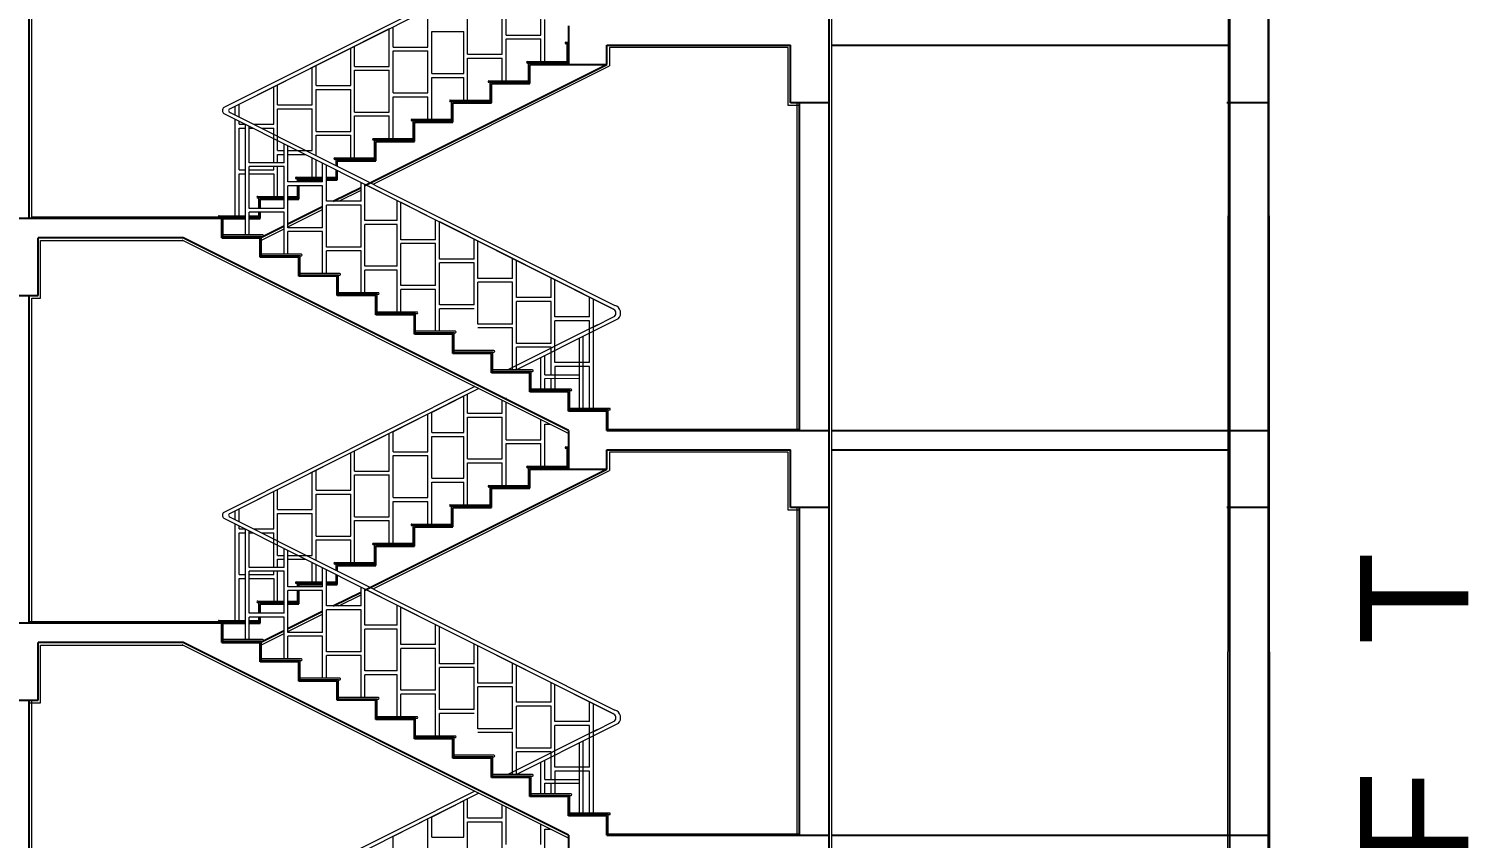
# Model space of a CAD drawing. Header units: millimetres. Extents: x -1932176 to 78768, y -1967 to 1266654.
# Drawn here: x -391582 to -380372, y 394833 to 401133 of the extents above; entities that cross this region are included whole.
import ezdxf

# ---------------------------------------------------------------- set-up
doc = ezdxf.new("R2010")
doc.units = ezdxf.units.MM
doc.layers.add('PLASTER', color=252, linetype='Continuous', lineweight=15)
doc.styles.get("Standard").update_dxf_attribs({"font": 'arial.ttf'})

msp = doc.modelspace()

# ---------------------------------------------------------------- linework, layer by layer
for p, q in [((-385349.40563, 385406.43746), (-385349.40563, 416189.11336)), ((-382231.48554, 411456.43746), (-382231.48554, 388556.43746)), ((-381931.48554, 411456.43746), (-381931.48554, 383606.43746)), ((-391579.40563, 399656.43746), (-391579.40563, 402206.43746)), ((-387379.40563, 401156.43746), (-387379.40563, 400856.43746)), ((-387379.40563, 400856.43746), (-387379.40563, 401006.43746)), ((-387379.40563, 400856.43746), (-387379.40563, 401006.43746)), ((-387379.40563, 400856.43746), (-387379.40563, 401006.43746)), ((-387079.40563, 401006.43746), (-385649.40563, 401006.43746)), ((-387079.40563, 400856.43746), (-387079.40563, 401006.43746)), ((-385649.40563, 400556.43746), (-385649.40563, 401006.43746)), ((-388964.40563, 399913.93746), (-387079.40563, 400856.43746)), ((-387679.40563, 400706.43746), (-387679.40563, 400856.43746)), ((-387679.40563, 400856.43746), (-387379.40563, 400856.43746)), ((-387379.40563, 400856.43746), (-387079.40563, 400856.43746)), ((-387979.40563, 400556.43746), (-387979.40563, 400706.43746)), ((-387979.40563, 400706.43746), (-387679.40563, 400706.43746)), ((-388279.40563, 400406.43746), (-388279.40563, 400556.43746)), ((-388279.40563, 400556.43746), (-387979.40563, 400556.43746)), ((-385349.40563, 400556.43746), (-385649.40563, 400556.43746)), ((-385579.40563, 398006.43746), (-385579.40563, 400556.43746)), ((-381931.48554, 400556.43746), (-382251.48554, 400556.43746)), ((-388579.40563, 400256.43746), (-388579.40563, 400406.43746)), ((-388579.40563, 400406.43746), (-388279.40563, 400406.43746)), ((-388879.40563, 400106.43746), (-388879.40563, 400256.43746)), ((-388879.40563, 400256.43746), (-388579.40563, 400256.43746)), ((-389179.40563, 400064.02924), (-389179.40563, 400106.43746)), ((-389179.40563, 400106.43746), (-388879.40563, 400106.43746)), ((-389479.40563, 399940.71772), (-389479.40563, 399956.43746)), ((-389479.40563, 399956.43746), (-389294.40563, 399956.43746)), ((-389264.40563, 399956.43746), (-389179.40563, 399956.43746)), ((-389179.40563, 399956.43746), (-389179.40563, 400030.80839)), ((-389479.40563, 399806.43746), (-389479.40563, 399910.71772)), ((-389210.84512, 399790.71772), (-388994.40563, 399898.93746)), ((-389779.40563, 399734.57759), (-389779.40563, 399806.43746)), ((-389779.40563, 399806.43746), (-389594.40563, 399806.43746)), ((-389564.40563, 399806.43746), (-389479.40563, 399806.43746)), ((-389564.40563, 399613.93746), (-389294.40563, 399748.93746)), ((-390079.40563, 399656.43746), (-391809.40563, 399656.43746)), ((-390079.40563, 399506.43746), (-390079.40563, 399666.43746)), ((-390079.40563, 399506.43746), (-390079.40563, 399656.43746)), ((-390079.40563, 399656.43746), (-389894.40563, 399656.43746)), ((-389864.40563, 399656.43746), (-389779.40563, 399656.43746)), ((-389779.40563, 399656.43746), (-389779.40563, 399704.57759)), ((-389769.40563, 399511.43746), (-389594.40563, 399598.93746)), ((-390379.40563, 399506.43746), (-391509.40563, 399506.43746)), ((-391509.40563, 399056.43746), (-391509.40563, 399506.43746)), ((-388053.64676, 398343.55803), (-390379.40563, 399506.43746)), ((-390079.40563, 399506.43746), (-389779.40563, 399506.43746)), ((-389779.40563, 399506.43746), (-390079.40563, 399506.43746)), ((-389779.40563, 399356.43746), (-389779.40563, 399506.43746)), ((-389479.40563, 399356.43746), (-389779.40563, 399356.43746)), ((-389479.40563, 399206.43746), (-389479.40563, 399356.43746)), ((-389179.40563, 399206.43746), (-389479.40563, 399206.43746)), ((-389179.40563, 399056.43746), (-389179.40563, 399206.43746)), ((-391809.40563, 399056.43746), (-391509.40563, 399056.43746)), ((-391579.40563, 396506.43746), (-391579.40563, 399056.43746)), ((-388879.40563, 399056.43746), (-389179.40563, 399056.43746)), ((-388879.40563, 398906.43746), (-388879.40563, 399056.43746)), ((-388579.40563, 398906.43746), (-388879.40563, 398906.43746)), ((-388579.40563, 398756.43746), (-388579.40563, 398906.43746)), ((-388279.40563, 398756.43746), (-388579.40563, 398756.43746)), ((-388279.40563, 398606.43746), (-388279.40563, 398756.43746)), ((-387979.40563, 398606.43746), (-388279.40563, 398606.43746)), ((-387979.40563, 398456.43746), (-387979.40563, 398606.43746)), ((-387679.40563, 398456.43746), (-387979.40563, 398456.43746)), ((-387679.40563, 398306.43746), (-387679.40563, 398456.43746)), ((-387379.40563, 398006.43746), (-388053.64676, 398343.55803)), ((-387379.40563, 398306.43746), (-387679.40563, 398306.43746)), ((-387379.40563, 398156.43746), (-387379.40563, 398306.43746)), ((-387079.40563, 398156.43746), (-387379.40563, 398156.43746)), ((-387079.40563, 398006.43746), (-387079.40563, 398156.43746)), ((-387379.40563, 398006.43746), (-387379.40563, 397706.43746)), ((-387079.40563, 398006.43746), (-385349.40563, 398006.43746)), ((-387379.40563, 397706.43746), (-387379.40563, 397856.43746)), ((-387379.40563, 397706.43746), (-387379.40563, 397856.43746)), ((-387379.40563, 397706.43746), (-387379.40563, 397856.43746)), ((-387079.40563, 397856.43746), (-385649.40563, 397856.43746)), ((-387079.40563, 397706.43746), (-387079.40563, 397856.43746)), ((-385649.40563, 397406.43746), (-385649.40563, 397856.43746)), ((-388964.40563, 396763.93746), (-387079.40563, 397706.43746)), ((-387679.40563, 397556.43746), (-387679.40563, 397706.43746)), ((-387679.40563, 397706.43746), (-387379.40563, 397706.43746)), ((-387379.40563, 397706.43746), (-387079.40563, 397706.43746)), ((-387979.40563, 397406.43746), (-387979.40563, 397556.43746)), ((-387979.40563, 397556.43746), (-387679.40563, 397556.43746)), ((-388279.40563, 397256.43746), (-388279.40563, 397406.43746)), ((-388279.40563, 397406.43746), (-387979.40563, 397406.43746)), ((-385349.40563, 397406.43746), (-385649.40563, 397406.43746)), ((-385579.40563, 394856.43746), (-385579.40563, 397406.43746)), ((-381931.48554, 397406.43746), (-382251.48554, 397406.43746)), ((-388579.40563, 397106.43746), (-388579.40563, 397256.43746)), ((-388579.40563, 397256.43746), (-388279.40563, 397256.43746)), ((-388879.40563, 396956.43746), (-388879.40563, 397106.43746)), ((-388879.40563, 397106.43746), (-388579.40563, 397106.43746)), ((-389179.40563, 396914.02924), (-389179.40563, 396956.43746)), ((-389179.40563, 396956.43746), (-388879.40563, 396956.43746)), ((-389179.40563, 396806.43746), (-389179.40563, 396880.80839)), ((-389479.40563, 396790.71772), (-389479.40563, 396806.43746)), ((-389479.40563, 396806.43746), (-389294.40563, 396806.43746)), ((-389479.40563, 396656.43746), (-389479.40563, 396760.71772)), ((-389264.40563, 396806.43746), (-389179.40563, 396806.43746)), ((-389210.84512, 396640.71772), (-388994.40563, 396748.93746)), ((-389779.40563, 396584.57759), (-389779.40563, 396656.43746)), ((-389779.40563, 396656.43746), (-389594.40563, 396656.43746)), ((-389564.40563, 396656.43746), (-389479.40563, 396656.43746)), ((-389564.40563, 396463.93746), (-389294.40563, 396598.93746)), ((-390079.40563, 396506.43746), (-391809.40563, 396506.43746)), ((-390079.40563, 396356.43746), (-390079.40563, 396516.43746)), ((-390079.40563, 396356.43746), (-390079.40563, 396506.43746)), ((-390079.40563, 396506.43746), (-389894.40563, 396506.43746)), ((-389864.40563, 396506.43746), (-389779.40563, 396506.43746)), ((-389779.40563, 396506.43746), (-389779.40563, 396554.57759)), ((-389769.40563, 396361.43746), (-389594.40563, 396448.93746)), ((-390379.40563, 396356.43746), (-391509.40563, 396356.43746)), ((-391509.40563, 395906.43746), (-391509.40563, 396356.43746)), ((-388053.64676, 395193.55803), (-390379.40563, 396356.43746)), ((-390079.40563, 396356.43746), (-389779.40563, 396356.43746)), ((-389779.40563, 396356.43746), (-390079.40563, 396356.43746)), ((-389779.40563, 396206.43746), (-389779.40563, 396356.43746)), ((-389479.40563, 396206.43746), (-389779.40563, 396206.43746)), ((-389479.40563, 396056.43746), (-389479.40563, 396206.43746)), ((-389179.40563, 396056.43746), (-389479.40563, 396056.43746)), ((-389179.40563, 395906.43746), (-389179.40563, 396056.43746)), ((-391809.40563, 395906.43746), (-391509.40563, 395906.43746)), ((-391579.40563, 393356.43746), (-391579.40563, 395906.43746)), ((-388879.40563, 395906.43746), (-389179.40563, 395906.43746)), ((-388879.40563, 395756.43746), (-388879.40563, 395906.43746)), ((-388579.40563, 395756.43746), (-388879.40563, 395756.43746)), ((-388579.40563, 395606.43746), (-388579.40563, 395756.43746)), ((-388279.40563, 395606.43746), (-388579.40563, 395606.43746)), ((-388279.40563, 395456.43746), (-388279.40563, 395606.43746)), ((-387979.40563, 395456.43746), (-388279.40563, 395456.43746)), ((-387979.40563, 395306.43746), (-387979.40563, 395456.43746)), ((-387679.40563, 395306.43746), (-387979.40563, 395306.43746)), ((-387679.40563, 395156.43746), (-387679.40563, 395306.43746)), ((-387379.40563, 394856.43746), (-388053.64676, 395193.55803)), ((-387379.40563, 395156.43746), (-387679.40563, 395156.43746)), ((-387379.40563, 395006.43746), (-387379.40563, 395156.43746)), ((-387079.40563, 395006.43746), (-387379.40563, 395006.43746)), ((-387079.40563, 394856.43746), (-387079.40563, 395006.43746)), ((-387379.40563, 394856.43746), (-387379.40563, 394556.43746)), ((-387079.40563, 394856.43746), (-385349.40563, 394856.43746))]:
    msp.add_line(p, q)
at = {"ltscale": 30}
for p, q in [((-385329.40563, 401006.43746), (-382231.48554, 401006.43746)), ((-385329.40563, 398006.43746), (-381931.48554, 398006.43746)), ((-385329.40563, 397856.43746), (-382231.48554, 397856.43746)), ((-385329.40563, 394856.43746), (-381931.48554, 394856.43746))]:
    msp.add_line(p, q, dxfattribs=at)
at = {"layer": 'PLASTER'}
for p, q in [((-385329.40563, 385406.43746), (-385329.40563, 416195.91305)), ((-381931.48554, 412536.43746), (-381911.48554, 383606.43746)), ((-391559.40563, 399666.43746), (-391559.40563, 402206.43746)), ((-387399.40563, 401028.43746), (-387379.40563, 401028.43746)), ((-387379.40563, 401016.43746), (-387399.40563, 401016.43746)), ((-387389.40563, 400866.43746), (-387389.40563, 401016.43746)), ((-387389.40563, 400866.43746), (-387389.40563, 401016.43746)), ((-387389.40563, 401016.43746), (-387379.40563, 401016.43746)), ((-385669.40563, 400986.43746), (-387059.40565, 400986.43746)), ((-387059.40565, 400986.43746), (-387059.40565, 400844.07678)), ((-385669.40563, 400536.43746), (-385669.40563, 400986.43746)), ((-387699.40563, 400878.43746), (-387389.40563, 400878.43746)), ((-387389.40563, 400866.43746), (-387699.40563, 400866.43746)), ((-387689.40563, 400716.43746), (-387689.40563, 400866.43746)), ((-387689.40563, 400866.43746), (-387389.40563, 400866.43746)), ((-388899.89741, 399923.83089), (-387059.40565, 400844.07678)), ((-387999.40563, 400728.43746), (-387689.40563, 400728.43746)), ((-387689.40563, 400716.43746), (-387999.40563, 400716.43746)), ((-387989.40563, 400566.43746), (-387989.40563, 400716.43746)), ((-387989.40563, 400716.43746), (-387689.40563, 400716.43746)), ((-388299.40563, 400578.43746), (-387989.40563, 400578.43746)), ((-387989.40563, 400566.43746), (-388299.40563, 400566.43746)), ((-388289.40563, 400416.43746), (-388289.40563, 400566.43746)), ((-388289.40563, 400566.43746), (-387989.40563, 400566.43746)), ((-385579.40563, 400536.43746), (-385669.40563, 400536.43746)), ((-385599.40563, 398006.43746), (-385599.40563, 400556.43746)), ((-385579.40563, 400556.43746), (-385579.40563, 400536.43746)), ((-388599.40563, 400428.43746), (-388289.40563, 400428.43746)), ((-388289.40563, 400416.43746), (-388599.40563, 400416.43746)), ((-388589.40563, 400266.43746), (-388589.40563, 400416.43746)), ((-388589.40563, 400416.43746), (-388289.40563, 400416.43746)), ((-388899.40563, 400278.43746), (-388589.40563, 400278.43746)), ((-388589.40563, 400266.43746), (-388899.40563, 400266.43746)), ((-388889.40563, 400116.43746), (-388889.40563, 400266.43746)), ((-388889.40563, 400266.43746), (-388589.40563, 400266.43746)), ((-389199.40563, 400128.43746), (-388889.40563, 400128.43746)), ((-388889.40563, 400116.43746), (-389199.40563, 400116.43746)), ((-389189.40563, 400069.04513), (-389189.40563, 400116.43746)), ((-389189.40563, 400116.43746), (-388889.40563, 400116.43746)), ((-389674.40563, 400004.57759), (-389674.40563, 399828.43746)), ((-389499.40563, 399978.43746), (-389294.40563, 399978.43746)), ((-389294.40563, 399966.43746), (-389499.40563, 399966.43746)), ((-389489.40563, 399940.71772), (-389489.40563, 399966.43746)), ((-389489.40563, 399966.43746), (-389294.40563, 399966.43746)), ((-389264.40563, 399978.43746), (-389189.40563, 399978.43746)), ((-389264.40563, 399966.43746), (-389189.40563, 399966.43746)), ((-389189.40563, 399966.43746), (-389264.40563, 399966.43746)), ((-389189.40563, 399966.43746), (-389189.40563, 400035.82587)), ((-389489.40563, 399816.43746), (-389489.40563, 399910.71772)), ((-389166.12376, 399790.71772), (-388994.40563, 399876.57678)), ((-389799.40563, 399828.43746), (-389594.40563, 399828.43746)), ((-389594.40563, 399816.43746), (-389799.40563, 399816.43746)), ((-389789.40563, 399734.57759), (-389789.40563, 399816.43746)), ((-389789.40563, 399816.43746), (-389594.40563, 399816.43746)), ((-389564.40563, 399828.43746), (-389489.40563, 399828.43746)), ((-389564.40563, 399816.43746), (-389489.40563, 399816.43746)), ((-389489.40563, 399816.43746), (-389564.40563, 399816.43746)), ((-390069.40563, 399666.43746), (-391559.40563, 399666.43746)), ((-390099.40563, 399678.43746), (-389894.40563, 399678.43746)), ((-389894.40563, 399666.43746), (-390099.40563, 399666.43746)), ((-390069.40563, 399666.43746), (-389894.40563, 399666.43746)), ((-390069.40563, 399516.43746), (-390069.40563, 399656.43746)), ((-389864.40563, 399678.43746), (-389789.40563, 399678.43746)), ((-389864.40563, 399666.43746), (-389789.40563, 399666.43746)), ((-389789.40563, 399666.43746), (-389864.40563, 399666.43746)), ((-389789.40563, 399666.43746), (-389789.40563, 399704.57759)), ((-389564.40563, 399591.57678), (-389294.40563, 399726.57678)), ((-389759.40563, 399528.43746), (-390069.40563, 399528.43746)), ((-389769.40563, 399516.43746), (-390069.40563, 399516.43746)), ((-390069.40563, 399516.43746), (-389759.40563, 399516.43746)), ((-389769.40563, 399489.07678), (-389594.40563, 399576.57678)), ((-389769.40563, 399366.43746), (-389769.40563, 399516.43746)), ((-391489.40563, 399036.43746), (-391489.40563, 399486.43746)), ((-391489.40563, 399486.43746), (-390380.99328, 399486.43746)), ((-387379.40563, 397984.07678), (-390388.34991, 399488.54892)), ((-389459.40563, 399378.43746), (-389769.40563, 399378.43746)), ((-389469.40563, 399366.43746), (-389769.40563, 399366.43746)), ((-389769.40563, 399366.43746), (-389459.40563, 399366.43746)), ((-389469.40563, 399216.43746), (-389469.40563, 399366.43746)), ((-389159.40563, 399228.43746), (-389469.40563, 399228.43746)), ((-389169.40563, 399216.43746), (-389469.40563, 399216.43746)), ((-389469.40563, 399216.43746), (-389159.40563, 399216.43746)), ((-389169.40563, 399066.43746), (-389169.40563, 399216.43746)), ((-388859.40563, 399078.43746), (-389169.40563, 399078.43746)), ((-388869.40563, 399066.43746), (-389169.40563, 399066.43746)), ((-389169.40563, 399066.43746), (-388859.40563, 399066.43746)), ((-388869.40563, 398916.43746), (-388869.40563, 399066.43746)), ((-391579.40563, 399056.43746), (-391579.40563, 399036.43746)), ((-391559.40563, 396506.43746), (-391559.40563, 399036.43746)), ((-391559.40563, 399036.43746), (-391489.40563, 399036.43746)), ((-391559.40563, 396506.43746), (-391559.40563, 399036.43746)), ((-388559.40563, 398928.43746), (-388869.40563, 398928.43746)), ((-388569.40563, 398916.43746), (-388869.40563, 398916.43746)), ((-388869.40563, 398916.43746), (-388559.40563, 398916.43746)), ((-388569.40563, 398766.43746), (-388569.40563, 398916.43746)), ((-388259.40563, 398778.43746), (-388569.40563, 398778.43746)), ((-388269.40563, 398766.43746), (-388569.40563, 398766.43746)), ((-388569.40563, 398766.43746), (-388259.40563, 398766.43746)), ((-388269.40563, 398616.43746), (-388269.40563, 398766.43746)), ((-387959.40563, 398628.43746), (-388269.40563, 398628.43746)), ((-387969.40563, 398616.43746), (-388269.40563, 398616.43746)), ((-388269.40563, 398616.43746), (-387959.40563, 398616.43746)), ((-387969.40563, 398466.43746), (-387969.40563, 398616.43746)), ((-387484.40563, 398504.57759), (-387484.40563, 398328.43746)), ((-387659.40563, 398478.43746), (-387969.40563, 398478.43746)), ((-387669.40563, 398466.43746), (-387969.40563, 398466.43746)), ((-387969.40563, 398466.43746), (-387659.40563, 398466.43746)), ((-387669.40563, 398316.43746), (-387669.40563, 398466.43746)), ((-387359.40563, 398328.43746), (-387669.40563, 398328.43746)), ((-387369.40563, 398316.43746), (-387669.40563, 398316.43746)), ((-387669.40563, 398316.43746), (-387359.40563, 398316.43746)), ((-387369.40563, 398166.43746), (-387369.40563, 398316.43746)), ((-387059.40563, 398178.43746), (-387369.40563, 398178.43746)), ((-387069.40563, 398166.43746), (-387369.40563, 398166.43746)), ((-387369.40563, 398166.43746), (-387059.40563, 398166.43746)), ((-387069.40563, 398016.43746), (-387069.40563, 398166.43746)), ((-387089.40563, 398016.43746), (-385579.40563, 398016.43746)), ((-387079.40563, 398006.43746), (-387069.40563, 398006.43746)), ((-387399.40563, 397878.43746), (-387379.40563, 397878.43746)), ((-387379.40563, 397866.43746), (-387399.40563, 397866.43746)), ((-387389.40563, 397716.43746), (-387389.40563, 397866.43746)), ((-387389.40563, 397716.43746), (-387389.40563, 397866.43746)), ((-387389.40563, 397866.43746), (-387379.40563, 397866.43746)), ((-385669.40563, 397836.43746), (-387059.40565, 397836.43746)), ((-387059.40565, 397836.43746), (-387059.40565, 397694.07678)), ((-385669.40563, 397386.43746), (-385669.40563, 397836.43746)), ((-387699.40563, 397728.43746), (-387389.40563, 397728.43746)), ((-387389.40563, 397716.43746), (-387699.40563, 397716.43746)), ((-387689.40563, 397566.43746), (-387689.40563, 397716.43746)), ((-387689.40563, 397716.43746), (-387389.40563, 397716.43746)), ((-388899.89741, 396773.83089), (-387059.40565, 397694.07678)), ((-387999.40563, 397578.43746), (-387689.40563, 397578.43746)), ((-387689.40563, 397566.43746), (-387999.40563, 397566.43746)), ((-387989.40563, 397416.43746), (-387989.40563, 397566.43746)), ((-387989.40563, 397566.43746), (-387689.40563, 397566.43746)), ((-388299.40563, 397428.43746), (-387989.40563, 397428.43746)), ((-387989.40563, 397416.43746), (-388299.40563, 397416.43746)), ((-388289.40563, 397266.43746), (-388289.40563, 397416.43746)), ((-388289.40563, 397416.43746), (-387989.40563, 397416.43746)), ((-385579.40563, 397386.43746), (-385669.40563, 397386.43746)), ((-385599.40563, 394856.43746), (-385599.40563, 397406.43746)), ((-385579.40563, 397406.43746), (-385579.40563, 397386.43746)), ((-388599.40563, 397278.43746), (-388289.40563, 397278.43746)), ((-388289.40563, 397266.43746), (-388599.40563, 397266.43746)), ((-388589.40563, 397116.43746), (-388589.40563, 397266.43746)), ((-388589.40563, 397266.43746), (-388289.40563, 397266.43746)), ((-388899.40563, 397128.43746), (-388589.40563, 397128.43746)), ((-388589.40563, 397116.43746), (-388899.40563, 397116.43746)), ((-388889.40563, 396966.43746), (-388889.40563, 397116.43746)), ((-388889.40563, 397116.43746), (-388589.40563, 397116.43746)), ((-389199.40563, 396978.43746), (-388889.40563, 396978.43746)), ((-388889.40563, 396966.43746), (-389199.40563, 396966.43746)), ((-389189.40563, 396919.04513), (-389189.40563, 396966.43746)), ((-389189.40563, 396966.43746), (-388889.40563, 396966.43746)), ((-389674.40563, 396854.57759), (-389674.40563, 396678.43746)), ((-389499.40563, 396828.43746), (-389294.40563, 396828.43746)), ((-389264.40563, 396828.43746), (-389189.40563, 396828.43746)), ((-389189.40563, 396816.43746), (-389189.40563, 396885.82587)), ((-389294.40563, 396816.43746), (-389499.40563, 396816.43746)), ((-389489.40563, 396790.71772), (-389489.40563, 396816.43746)), ((-389489.40563, 396816.43746), (-389294.40563, 396816.43746)), ((-389489.40563, 396666.43746), (-389489.40563, 396760.71772)), ((-389264.40563, 396816.43746), (-389189.40563, 396816.43746)), ((-389189.40563, 396816.43746), (-389264.40563, 396816.43746)), ((-389166.12376, 396640.71772), (-388994.40563, 396726.57678)), ((-389799.40563, 396678.43746), (-389594.40563, 396678.43746)), ((-389594.40563, 396666.43746), (-389799.40563, 396666.43746)), ((-389789.40563, 396584.57759), (-389789.40563, 396666.43746)), ((-389789.40563, 396666.43746), (-389594.40563, 396666.43746)), ((-389564.40563, 396678.43746), (-389489.40563, 396678.43746)), ((-389564.40563, 396666.43746), (-389489.40563, 396666.43746)), ((-389489.40563, 396666.43746), (-389564.40563, 396666.43746)), ((-390069.40563, 396516.43746), (-391579.40563, 396516.43746)), ((-390099.40563, 396528.43746), (-389894.40563, 396528.43746)), ((-389894.40563, 396516.43746), (-390099.40563, 396516.43746)), ((-390069.40563, 396516.43746), (-389894.40563, 396516.43746)), ((-390069.40563, 396366.43746), (-390069.40563, 396506.43746)), ((-389864.40563, 396528.43746), (-389789.40563, 396528.43746)), ((-389864.40563, 396516.43746), (-389789.40563, 396516.43746)), ((-389789.40563, 396516.43746), (-389864.40563, 396516.43746)), ((-389789.40563, 396516.43746), (-389789.40563, 396554.57759)), ((-389564.40563, 396441.57678), (-389294.40563, 396576.57678)), ((-389759.40563, 396378.43746), (-390069.40563, 396378.43746)), ((-389769.40563, 396339.07678), (-389594.40563, 396426.57678)), ((-391489.40563, 395886.43746), (-391489.40563, 396336.43746)), ((-391489.40563, 396336.43746), (-390380.99328, 396336.43746)), ((-387379.40563, 394834.07678), (-390388.34991, 396338.54892)), ((-389769.40563, 396366.43746), (-390069.40563, 396366.43746)), ((-390069.40563, 396366.43746), (-389759.40563, 396366.43746)), ((-389769.40563, 396216.43746), (-389769.40563, 396366.43746)), ((-389459.40563, 396228.43746), (-389769.40563, 396228.43746)), ((-389469.40563, 396216.43746), (-389769.40563, 396216.43746)), ((-389769.40563, 396216.43746), (-389459.40563, 396216.43746)), ((-389469.40563, 396066.43746), (-389469.40563, 396216.43746)), ((-389159.40563, 396078.43746), (-389469.40563, 396078.43746)), ((-389169.40563, 396066.43746), (-389469.40563, 396066.43746)), ((-389469.40563, 396066.43746), (-389159.40563, 396066.43746)), ((-389169.40563, 395916.43746), (-389169.40563, 396066.43746)), ((-388859.40563, 395928.43746), (-389169.40563, 395928.43746)), ((-391579.40563, 395906.43746), (-391579.40563, 395886.43746)), ((-391579.40563, 395886.43746), (-391489.40563, 395886.43746)), ((-391559.40563, 393356.43746), (-391559.40563, 395906.43746)), ((-388869.40563, 395916.43746), (-389169.40563, 395916.43746)), ((-389169.40563, 395916.43746), (-388859.40563, 395916.43746)), ((-388869.40563, 395766.43746), (-388869.40563, 395916.43746)), ((-388559.40563, 395778.43746), (-388869.40563, 395778.43746)), ((-388569.40563, 395766.43746), (-388869.40563, 395766.43746)), ((-388869.40563, 395766.43746), (-388559.40563, 395766.43746)), ((-388569.40563, 395616.43746), (-388569.40563, 395766.43746)), ((-388259.40563, 395628.43746), (-388569.40563, 395628.43746)), ((-388269.40563, 395616.43746), (-388569.40563, 395616.43746)), ((-388569.40563, 395616.43746), (-388259.40563, 395616.43746)), ((-388269.40563, 395466.43746), (-388269.40563, 395616.43746)), ((-387959.40563, 395478.43746), (-388269.40563, 395478.43746)), ((-387969.40563, 395466.43746), (-388269.40563, 395466.43746)), ((-388269.40563, 395466.43746), (-387959.40563, 395466.43746)), ((-387969.40563, 395316.43746), (-387969.40563, 395466.43746)), ((-387659.40563, 395328.43746), (-387969.40563, 395328.43746)), ((-387669.40563, 395316.43746), (-387969.40563, 395316.43746)), ((-387969.40563, 395316.43746), (-387659.40563, 395316.43746)), ((-387669.40563, 395166.43746), (-387669.40563, 395316.43746)), ((-387484.40563, 395354.57759), (-387484.40563, 395178.43746)), ((-387359.40563, 395178.43746), (-387669.40563, 395178.43746)), ((-387369.40563, 395166.43746), (-387669.40563, 395166.43746)), ((-387669.40563, 395166.43746), (-387359.40563, 395166.43746)), ((-387369.40563, 395016.43746), (-387369.40563, 395166.43746)), ((-387059.40563, 395028.43746), (-387369.40563, 395028.43746)), ((-387069.40563, 395016.43746), (-387369.40563, 395016.43746)), ((-387369.40563, 395016.43746), (-387059.40563, 395016.43746)), ((-387069.40563, 394866.43746), (-387069.40563, 395016.43746)), ((-387079.40563, 394866.43746), (-385579.40563, 394866.43746)), ((-387079.40563, 394856.43746), (-387069.40563, 394856.43746))]:
    msp.add_line(p, q, dxfattribs=at)
at = {"layer": 'PLASTER', "color": 0}
msp.add_line((-382231.48554, 412536.43746), (-382251.48554, 388556.43746), dxfattribs=at)
at = {"layer": 'PLASTER', "color": 18, "linetype": 'Continuous', "lineweight": 20, "ltscale": 5, "true_color": 0x000000}
for p, q in [((-388109.47435, 401499.11114), (-390062.46493, 400519.20141)), ((-388075.96842, 401482.35817), (-390012.50184, 400510.7058)), ((-387864.40563, 401084.57759), (-387864.40563, 401376.57678)), ((-388474.40563, 400990.71772), (-388474.40563, 401282.44297)), ((-388164.40563, 400934.57759), (-388164.40563, 401260.71772)), ((-387894.40563, 400934.57759), (-387894.40563, 401260.71772)), ((-387594.40563, 401084.57759), (-387594.40563, 401241.57678)), ((-387564.40563, 400878.43746), (-387564.40563, 401204.57759)), ((-388774.40563, 401131.91848), (-390012.50184, 400510.7058)), ((-388774.40563, 400840.71772), (-388774.40563, 401131.91848)), ((-388744.40563, 400990.71772), (-388744.40563, 401146.97093)), ((-388444.40563, 400784.57759), (-388444.40563, 401110.71772)), ((-388444.40563, 401110.71772), (-388194.40563, 401110.71772)), ((-388194.40563, 400784.57759), (-388194.40563, 401110.71772)), ((-387864.40563, 401084.57759), (-387594.40563, 401084.57759)), ((-389074.40563, 400690.71772), (-389074.40563, 400981.39399)), ((-389044.40563, 400840.71772), (-389044.40563, 400996.44643)), ((-388744.40563, 400990.71772), (-388474.40563, 400990.71772)), ((-387864.40563, 400728.43746), (-387864.40563, 401054.57759)), ((-387864.40563, 401054.57759), (-387594.40563, 401054.57759)), ((-387594.40563, 400878.43746), (-387594.40563, 401054.57759)), ((-388744.40563, 400634.57759), (-388744.40563, 400960.71772)), ((-388744.40563, 400960.71772), (-388474.40563, 400960.71772)), ((-388474.40563, 400634.57759), (-388474.40563, 400960.71772)), ((-388164.40563, 400934.57759), (-387894.40563, 400934.57759)), ((-388164.40563, 400578.43746), (-388164.40563, 400904.57759)), ((-388164.40563, 400904.57759), (-387894.40563, 400904.57759)), ((-387894.40563, 400728.43746), (-387894.40563, 400904.57759)), ((-389374.40563, 400540.71772), (-389374.40563, 400830.86949)), ((-389344.40563, 400690.71772), (-389344.40563, 400845.92194)), ((-389044.40563, 400840.71772), (-388774.40563, 400840.71772)), ((-389044.40563, 400484.57759), (-389044.40563, 400810.71772)), ((-389044.40563, 400810.71772), (-388774.40563, 400810.71772)), ((-388774.40563, 400484.57759), (-388774.40563, 400810.71772)), ((-388444.40563, 400784.57759), (-388194.40563, 400784.57759)), ((-388444.40563, 400428.43746), (-388444.40563, 400754.57759)), ((-388444.40563, 400754.57759), (-388194.40563, 400754.57759)), ((-388194.40563, 400578.43746), (-388194.40563, 400754.57759)), ((-389674.40563, 400390.71772), (-389674.40563, 400680.345)), ((-389644.40563, 400540.71772), (-389644.40563, 400695.39745)), ((-389344.40563, 400690.71772), (-389074.40563, 400690.71772)), ((-389344.40563, 400334.57759), (-389344.40563, 400660.71772)), ((-389344.40563, 400660.71772), (-389074.40563, 400660.71772)), ((-389074.40563, 400334.57759), (-389074.40563, 400660.71772)), ((-388744.40563, 400634.57759), (-388474.40563, 400634.57759)), ((-389974.40563, 400462.79277), (-389974.40563, 400529.8205)), ((-389944.40563, 400447.74509), (-389944.40563, 400544.87295)), ((-389644.40563, 400540.71772), (-389374.40563, 400540.71772)), ((-388744.40563, 400278.43746), (-388744.40563, 400604.57759)), ((-388744.40563, 400604.57759), (-388474.40563, 400604.57759)), ((-388474.40563, 400428.43746), (-388474.40563, 400604.57759)), ((-390062.46493, 400473.8819), (-387032.53576, 398953.62005)), ((-390012.50184, 400481.90142), (-387017.57738, 398979.67922)), ((-389974.40563, 399678.43746), (-389974.40563, 400429.6983)), ((-389944.40563, 400390.71772), (-389944.40563, 400414.64585)), ((-389644.40563, 400184.57759), (-389644.40563, 400510.71772)), ((-389644.40563, 400510.71772), (-389374.40563, 400510.71772)), ((-389374.40563, 400184.57759), (-389374.40563, 400510.71772)), ((-389044.40563, 400484.57759), (-388774.40563, 400484.57759)), ((-389044.40563, 400128.43746), (-389044.40563, 400454.57759)), ((-389044.40563, 400454.57759), (-388774.40563, 400454.57759)), ((-388774.40563, 400278.43746), (-388774.40563, 400454.57759)), ((-389944.40563, 400390.71772), (-389896.71612, 400390.71772)), ((-389944.40563, 400034.57759), (-389944.40563, 400360.71772)), ((-389944.40563, 400360.71772), (-389894.40563, 400360.71772)), ((-389894.40563, 400240.71772), (-389894.40563, 400389.55843)), ((-389894.40563, 400240.71772), (-389894.40563, 400389.55843)), ((-389864.40563, 400090.71772), (-389864.40563, 400374.50598)), ((-389864.40563, 400360.71772), (-389836.92519, 400360.71772)), ((-389830.71228, 400390.71772), (-389674.40563, 400390.71772)), ((-389770.9024, 400360.71772), (-389674.40563, 400360.71772)), ((-389674.40563, 400090.71772), (-389674.40563, 400360.71772)), ((-389344.40563, 400334.57759), (-389074.40563, 400334.57759)), ((-389344.40563, 400334.57759), (-389074.40563, 400334.57759)), ((-389344.40563, 400146.79148), (-389344.40563, 400304.57759)), ((-389344.40563, 400304.57759), (-389074.40563, 400304.57759)), ((-389344.40563, 400304.57759), (-389074.40563, 400304.57759)), ((-389074.40563, 400128.43746), (-389074.40563, 400304.57759)), ((-389894.40563, 399884.57759), (-389894.40563, 400240.71772)), ((-389644.40563, 400184.57759), (-389594.40563, 400184.57759)), ((-389594.40563, 400090.71772), (-389594.40563, 400237.98495)), ((-389564.40563, 399940.71772), (-389564.40563, 400223.98149)), ((-389564.40563, 399978.43746), (-389564.40563, 400223.98149)), ((-389564.40563, 400184.57759), (-389374.40563, 400184.57759)), ((-389594.40563, 400090.71772), (-389864.40563, 400090.71772)), ((-389644.40563, 400090.71772), (-389644.40563, 400154.57759)), ((-389644.40563, 400154.57759), (-389594.40563, 400154.57759)), ((-389564.40563, 400154.57759), (-389426.0815, 400154.57759)), ((-389374.40563, 399978.43746), (-389374.40563, 400128.64931)), ((-389344.40563, 399978.43746), (-389344.40563, 400113.59686)), ((-389294.40563, 399940.71772), (-389294.40563, 400088.50944)), ((-389264.40563, 399790.71772), (-389264.40563, 400073.45699)), ((-389944.40563, 400034.57759), (-389894.40563, 400034.57759)), ((-389944.40563, 399678.43746), (-389944.40563, 400004.57759)), ((-389944.40563, 400004.57759), (-389894.40563, 400004.57759)), ((-389864.40563, 399884.57759), (-389864.40563, 400062.45466)), ((-389864.40563, 400034.57759), (-389674.40563, 400034.57759)), ((-389864.40563, 400004.57759), (-389674.40563, 400004.57759)), ((-389674.40563, 400034.57759), (-389674.40563, 400061.23237)), ((-389644.40563, 399828.43746), (-389644.40563, 400061.03937)), ((-389594.40563, 399734.57759), (-389594.40563, 400060.71772)), ((-389894.40563, 399528.43746), (-389894.40563, 399925.12952)), ((-389864.40563, 399734.57759), (-389864.40563, 399925.12952)), ((-389294.40563, 399940.71772), (-389564.40563, 399940.71772)), ((-389564.40563, 399584.57759), (-389564.40563, 399910.71772)), ((-389294.40563, 399910.71772), (-389564.40563, 399910.71772)), ((-389294.40563, 399584.57759), (-389294.40563, 399910.71772)), ((-388994.40563, 399790.71772), (-388994.40563, 399937.98495)), ((-388964.40563, 399922.9325), (-388714.40563, 399797.49542)), ((-388964.40563, 399640.71772), (-388964.40563, 399922.9325)), ((-389594.40563, 399734.57759), (-389864.40563, 399734.57759)), ((-388994.40563, 399790.71772), (-389264.40563, 399790.71772)), ((-389264.40563, 399434.57759), (-389264.40563, 399760.71772)), ((-388994.40563, 399760.71772), (-389264.40563, 399760.71772)), ((-388994.40563, 399434.57759), (-388994.40563, 399760.71772)), ((-388714.40563, 399640.71772), (-388714.40563, 399797.49542)), ((-388684.40563, 399782.44297), (-388414.40563, 399646.97093)), ((-388684.40563, 399490.71772), (-388684.40563, 399782.44297)), ((-389864.40563, 399528.43746), (-389864.40563, 399704.57759)), ((-389594.40563, 399704.57759), (-389864.40563, 399704.57759)), ((-389864.40563, 399528.43746), (-389864.40563, 399704.57759)), ((-389594.40563, 399378.43746), (-389594.40563, 399704.57759)), ((-388714.40563, 399640.71772), (-388964.40563, 399640.71772)), ((-388414.40563, 399490.71772), (-388414.40563, 399646.97093)), ((-388384.40563, 399631.91848), (-387041.8131, 398958.27494)), ((-388384.40563, 399340.71772), (-388384.40563, 399631.91848)), ((-389294.40563, 399584.57759), (-389564.40563, 399584.57759)), ((-389564.40563, 399378.43746), (-389564.40563, 399554.57759)), ((-389294.40563, 399554.57759), (-389564.40563, 399554.57759)), ((-389294.40563, 399228.43746), (-389294.40563, 399554.57759)), ((-388964.40563, 399284.57759), (-388964.40563, 399610.71772)), ((-388714.40563, 399610.71772), (-388964.40563, 399610.71772)), ((-388714.40563, 399284.57759), (-388714.40563, 399610.71772)), ((-388994.40563, 399434.57759), (-389264.40563, 399434.57759)), ((-389264.40563, 399228.43746), (-389264.40563, 399404.57759)), ((-388994.40563, 399404.57759), (-389264.40563, 399404.57759)), ((-388994.40563, 399078.43746), (-388994.40563, 399404.57759)), ((-388414.40563, 399490.71772), (-388684.40563, 399490.71772)), ((-388684.40563, 399134.57759), (-388684.40563, 399460.71772)), ((-388414.40563, 399460.71772), (-388684.40563, 399460.71772)), ((-388414.40563, 399134.57759), (-388414.40563, 399460.71772)), ((-388114.40563, 399340.71772), (-388114.40563, 399496.44643)), ((-388084.40563, 399190.71772), (-388084.40563, 399481.39399)), ((-388714.40563, 399284.57759), (-388964.40563, 399284.57759)), ((-388114.40563, 399340.71772), (-388384.40563, 399340.71772)), ((-388384.40563, 398984.57759), (-388384.40563, 399310.71772)), ((-388114.40563, 399310.71772), (-388384.40563, 399310.71772)), ((-388114.40563, 398984.57759), (-388114.40563, 399310.71772)), ((-387814.40563, 399190.71772), (-387814.40563, 399345.92194)), ((-387784.40563, 399040.71772), (-387784.40563, 399330.86949)), ((-388964.40563, 399078.43746), (-388964.40563, 399254.57759)), ((-388714.40563, 399254.57759), (-388964.40563, 399254.57759)), ((-388714.40563, 398928.43746), (-388714.40563, 399254.57759)), ((-387814.40563, 399190.71772), (-388084.40563, 399190.71772)), ((-387514.40563, 399040.71772), (-387514.40563, 399195.39745)), ((-387484.40563, 398890.71772), (-387484.40563, 399180.345)), ((-388414.40563, 399134.57759), (-388684.40563, 399134.57759)), ((-388684.40563, 398928.43746), (-388684.40563, 399104.57759)), ((-388414.40563, 399104.57759), (-388684.40563, 399104.57759)), ((-388414.40563, 398778.43746), (-388414.40563, 399104.57759)), ((-388084.40563, 398834.57759), (-388084.40563, 399160.71772)), ((-387814.40563, 399160.71772), (-388084.40563, 399160.71772)), ((-387814.40563, 398834.57759), (-387814.40563, 399160.71772)), ((-388114.40563, 398984.57759), (-388384.40563, 398984.57759)), ((-388384.40563, 398778.43746), (-388384.40563, 398954.57759)), ((-388114.40563, 398954.57759), (-388384.40563, 398954.57759)), ((-387514.40563, 399040.71772), (-387784.40563, 399040.71772)), ((-387784.40563, 398684.57759), (-387784.40563, 399010.71772)), ((-387514.40563, 399010.71772), (-387784.40563, 399010.71772)), ((-387514.40563, 398684.57759), (-387514.40563, 399010.71772)), ((-387214.40563, 398890.71772), (-387214.40563, 399044.87295)), ((-387184.40563, 398178.43746), (-387184.40563, 399029.8205)), ((-387814.40563, 398834.57759), (-388084.40563, 398834.57759)), ((-387814.40563, 398834.57759), (-388084.40563, 398834.57759)), ((-387214.40563, 398890.71772), (-387484.40563, 398890.71772)), ((-387484.40563, 398534.57759), (-387484.40563, 398860.71772)), ((-387214.40563, 398860.71772), (-387484.40563, 398860.71772)), ((-387214.40563, 398534.57759), (-387214.40563, 398860.71772)), ((-387020.55531, 398893.69264), (-387184.40563, 398811.83226)), ((-386991.08049, 398876.69886), (-387184.40563, 398779.6983)), ((-387814.40563, 398804.57759), (-388084.40563, 398804.57759)), ((-387814.40563, 398804.57759), (-388084.40563, 398804.57759)), ((-387154.13604, 398828.45053), (-387851.72296, 398478.43746)), ((-387814.40563, 398478.43746), (-387814.40563, 398804.57759)), ((-387101.55457, 398821.26868), (-387784.82785, 398478.43746)), ((-387294.40563, 398234.57759), (-387294.40563, 398724.50598)), ((-387264.40563, 398590.71772), (-387264.40563, 398739.55843)), ((-387264.40563, 398590.71772), (-387264.40563, 398739.55843)), ((-387514.40563, 398684.57759), (-387784.40563, 398684.57759)), ((-387784.40563, 398478.43746), (-387784.40563, 398654.57759)), ((-387514.40563, 398654.57759), (-387784.40563, 398654.57759)), ((-387514.40563, 398440.71772), (-387514.40563, 398654.57759)), ((-387594.40563, 398328.43746), (-387594.40563, 398573.98149)), ((-387594.40563, 398328.43746), (-387594.40563, 398573.98149)), ((-387594.40563, 398328.43746), (-387594.40563, 398573.98149)), ((-387594.40563, 398328.43746), (-387594.40563, 398573.98149)), ((-387564.40563, 398440.71772), (-387564.40563, 398587.98495)), ((-387214.40563, 398534.57759), (-387484.40563, 398534.57759)), ((-387214.40563, 398504.57759), (-387484.40563, 398504.57759)), ((-387264.40563, 398234.57759), (-387264.40563, 398590.71772)), ((-387214.40563, 398178.43746), (-387214.40563, 398504.57759)), ((-387564.40563, 398440.71772), (-387294.40563, 398440.71772)), ((-387564.40563, 398328.43746), (-387564.40563, 398410.71772)), ((-387564.40563, 398328.43746), (-387564.40563, 398410.71772)), ((-387514.40563, 398328.43746), (-387514.40563, 398411.03937)), ((-388109.47435, 398349.11114), (-390062.46493, 397369.20141)), ((-388075.96842, 398332.35817), (-390012.50184, 397360.7058)), ((-388164.40563, 398140.71772), (-388164.40563, 398287.98495)), ((-387294.40563, 398178.43746), (-387294.40563, 398275.12952)), ((-387294.40563, 398178.43746), (-387294.40563, 398275.12952)), ((-387264.40563, 398178.43746), (-387264.40563, 398275.12952)), ((-388194.40563, 398272.9325), (-388444.40563, 398147.49542)), ((-388194.40563, 397990.71772), (-388194.40563, 398272.9325)), ((-387894.40563, 398140.71772), (-387894.40563, 398241.57678)), ((-387864.40563, 398248.93746), (-387864.40563, 398260.71772)), ((-387864.40563, 397934.57759), (-387864.40563, 398226.57678)), ((-388474.40563, 398132.44297), (-388744.40563, 397996.97093)), ((-388474.40563, 397840.71772), (-388474.40563, 398132.44297)), ((-388444.40563, 397990.71772), (-388444.40563, 398147.49542)), ((-388164.40563, 398140.71772), (-387894.40563, 398140.71772)), ((-388164.40563, 397784.57759), (-388164.40563, 398110.71772)), ((-388164.40563, 398110.71772), (-387894.40563, 398110.71772)), ((-387894.40563, 397784.57759), (-387894.40563, 398110.71772)), ((-387594.40563, 397934.57759), (-387594.40563, 398091.57678)), ((-387564.40563, 397728.43746), (-387564.40563, 398054.57759)), ((-387564.40563, 398054.57759), (-387520.40725, 398054.57759)), ((-388774.40563, 397981.91848), (-390012.50184, 397360.7058)), ((-388774.40563, 397690.71772), (-388774.40563, 397981.91848)), ((-388744.40563, 397840.71772), (-388744.40563, 397996.97093)), ((-388444.40563, 397990.71772), (-388194.40563, 397990.71772)), ((-388444.40563, 397634.57759), (-388444.40563, 397960.71772)), ((-388444.40563, 397960.71772), (-388194.40563, 397960.71772)), ((-388194.40563, 397634.57759), (-388194.40563, 397960.71772)), ((-389074.40563, 397540.71772), (-389074.40563, 397831.39399)), ((-389044.40563, 397690.71772), (-389044.40563, 397846.44643)), ((-388744.40563, 397840.71772), (-388474.40563, 397840.71772)), ((-387864.40563, 397934.57759), (-387594.40563, 397934.57759)), ((-387864.40563, 397578.43746), (-387864.40563, 397904.57759)), ((-387864.40563, 397904.57759), (-387594.40563, 397904.57759)), ((-387594.40563, 397728.43746), (-387594.40563, 397904.57759)), ((-388744.40563, 397484.57759), (-388744.40563, 397810.71772)), ((-388744.40563, 397810.71772), (-388474.40563, 397810.71772)), ((-388474.40563, 397484.57759), (-388474.40563, 397810.71772)), ((-388164.40563, 397784.57759), (-387894.40563, 397784.57759)), ((-388164.40563, 397428.43746), (-388164.40563, 397754.57759)), ((-388164.40563, 397754.57759), (-387894.40563, 397754.57759)), ((-387894.40563, 397578.43746), (-387894.40563, 397754.57759)), ((-389374.40563, 397390.71772), (-389374.40563, 397680.86949)), ((-389344.40563, 397540.71772), (-389344.40563, 397695.92194)), ((-389044.40563, 397690.71772), (-388774.40563, 397690.71772)), ((-389044.40563, 397334.57759), (-389044.40563, 397660.71772)), ((-389044.40563, 397660.71772), (-388774.40563, 397660.71772)), ((-388774.40563, 397334.57759), (-388774.40563, 397660.71772)), ((-388444.40563, 397634.57759), (-388194.40563, 397634.57759)), ((-388444.40563, 397278.43746), (-388444.40563, 397604.57759)), ((-388444.40563, 397604.57759), (-388194.40563, 397604.57759)), ((-388194.40563, 397428.43746), (-388194.40563, 397604.57759)), ((-389674.40563, 397240.71772), (-389674.40563, 397530.345)), ((-389644.40563, 397390.71772), (-389644.40563, 397545.39745)), ((-389344.40563, 397540.71772), (-389074.40563, 397540.71772)), ((-389344.40563, 397184.57759), (-389344.40563, 397510.71772)), ((-389344.40563, 397510.71772), (-389074.40563, 397510.71772)), ((-389074.40563, 397184.57759), (-389074.40563, 397510.71772)), ((-389974.40563, 397312.79277), (-389974.40563, 397379.8205)), ((-389944.40563, 397297.74509), (-389944.40563, 397394.87295)), ((-389644.40563, 397390.71772), (-389374.40563, 397390.71772)), ((-388744.40563, 397484.57759), (-388474.40563, 397484.57759)), ((-388744.40563, 397128.43746), (-388744.40563, 397454.57759)), ((-388744.40563, 397454.57759), (-388474.40563, 397454.57759)), ((-388474.40563, 397278.43746), (-388474.40563, 397454.57759)), ((-390062.46493, 397323.8819), (-387032.53576, 395803.62005)), ((-390012.50184, 397331.90142), (-387017.57738, 395829.67922)), ((-389974.40563, 396528.43746), (-389974.40563, 397279.6983)), ((-389644.40563, 397034.57759), (-389644.40563, 397360.71772)), ((-389644.40563, 397360.71772), (-389374.40563, 397360.71772)), ((-389374.40563, 397034.57759), (-389374.40563, 397360.71772)), ((-389044.40563, 397334.57759), (-388774.40563, 397334.57759)), ((-389044.40563, 396978.43746), (-389044.40563, 397304.57759)), ((-389044.40563, 397304.57759), (-388774.40563, 397304.57759)), ((-388774.40563, 397128.43746), (-388774.40563, 397304.57759)), ((-389944.40563, 397240.71772), (-389944.40563, 397264.64585)), ((-389944.40563, 397240.71772), (-389896.71612, 397240.71772)), ((-389944.40563, 396884.57759), (-389944.40563, 397210.71772)), ((-389944.40563, 397210.71772), (-389894.40563, 397210.71772)), ((-389894.40563, 397090.71772), (-389894.40563, 397239.55843)), ((-389894.40563, 397090.71772), (-389894.40563, 397239.55843)), ((-389864.40563, 396940.71772), (-389864.40563, 397224.50598)), ((-389864.40563, 397210.71772), (-389836.92519, 397210.71772)), ((-389830.71228, 397240.71772), (-389674.40563, 397240.71772)), ((-389770.9024, 397210.71772), (-389674.40563, 397210.71772)), ((-389674.40563, 396940.71772), (-389674.40563, 397210.71772)), ((-389344.40563, 397184.57759), (-389074.40563, 397184.57759)), ((-389344.40563, 397184.57759), (-389074.40563, 397184.57759)), ((-389344.40563, 396996.79148), (-389344.40563, 397154.57759)), ((-389344.40563, 397154.57759), (-389074.40563, 397154.57759)), ((-389344.40563, 397154.57759), (-389074.40563, 397154.57759)), ((-389074.40563, 396978.43746), (-389074.40563, 397154.57759)), ((-389894.40563, 396734.57759), (-389894.40563, 397090.71772)), ((-389594.40563, 396940.71772), (-389594.40563, 397087.98495)), ((-389564.40563, 396790.71772), (-389564.40563, 397073.98149)), ((-389564.40563, 396828.43746), (-389564.40563, 397073.98149)), ((-389594.40563, 396940.71772), (-389864.40563, 396940.71772)), ((-389644.40563, 397034.57759), (-389594.40563, 397034.57759)), ((-389644.40563, 396940.71772), (-389644.40563, 397004.57759)), ((-389644.40563, 397004.57759), (-389594.40563, 397004.57759)), ((-389564.40563, 397034.57759), (-389374.40563, 397034.57759)), ((-389564.40563, 397004.57759), (-389426.0815, 397004.57759)), ((-389374.40563, 396828.43746), (-389374.40563, 396978.64931)), ((-389344.40563, 396828.43746), (-389344.40563, 396963.59686)), ((-389294.40563, 396790.71772), (-389294.40563, 396938.50944)), ((-389944.40563, 396884.57759), (-389894.40563, 396884.57759)), ((-389944.40563, 396528.43746), (-389944.40563, 396854.57759)), ((-389944.40563, 396854.57759), (-389894.40563, 396854.57759)), ((-389864.40563, 396734.57759), (-389864.40563, 396912.45466)), ((-389864.40563, 396884.57759), (-389674.40563, 396884.57759)), ((-389864.40563, 396854.57759), (-389674.40563, 396854.57759)), ((-389674.40563, 396884.57759), (-389674.40563, 396911.23237)), ((-389644.40563, 396678.43746), (-389644.40563, 396911.03937)), ((-389594.40563, 396584.57759), (-389594.40563, 396910.71772)), ((-389264.40563, 396640.71772), (-389264.40563, 396923.45699)), ((-389894.40563, 396378.43746), (-389894.40563, 396775.12952)), ((-389864.40563, 396584.57759), (-389864.40563, 396775.12952)), ((-389294.40563, 396790.71772), (-389564.40563, 396790.71772)), ((-389564.40563, 396434.57759), (-389564.40563, 396760.71772)), ((-389294.40563, 396760.71772), (-389564.40563, 396760.71772)), ((-389294.40563, 396434.57759), (-389294.40563, 396760.71772)), ((-388994.40563, 396640.71772), (-388994.40563, 396787.98495)), ((-388964.40563, 396772.9325), (-388714.40563, 396647.49542)), ((-388964.40563, 396490.71772), (-388964.40563, 396772.9325)), ((-388994.40563, 396640.71772), (-389264.40563, 396640.71772)), ((-389264.40563, 396284.57759), (-389264.40563, 396610.71772)), ((-388994.40563, 396610.71772), (-389264.40563, 396610.71772)), ((-388994.40563, 396284.57759), (-388994.40563, 396610.71772)), ((-388714.40563, 396490.71772), (-388714.40563, 396647.49542)), ((-388684.40563, 396632.44297), (-388414.40563, 396496.97093)), ((-388684.40563, 396340.71772), (-388684.40563, 396632.44297)), ((-389594.40563, 396584.57759), (-389864.40563, 396584.57759)), ((-389864.40563, 396378.43746), (-389864.40563, 396554.57759)), ((-389594.40563, 396554.57759), (-389864.40563, 396554.57759)), ((-389864.40563, 396378.43746), (-389864.40563, 396554.57759)), ((-389594.40563, 396228.43746), (-389594.40563, 396554.57759)), ((-388714.40563, 396490.71772), (-388964.40563, 396490.71772)), ((-388414.40563, 396340.71772), (-388414.40563, 396496.97093)), ((-388384.40563, 396481.91848), (-387041.8131, 395808.27494)), ((-388384.40563, 396190.71772), (-388384.40563, 396481.91848)), ((-389294.40563, 396434.57759), (-389564.40563, 396434.57759)), ((-389564.40563, 396228.43746), (-389564.40563, 396404.57759)), ((-389294.40563, 396404.57759), (-389564.40563, 396404.57759)), ((-389294.40563, 396078.43746), (-389294.40563, 396404.57759)), ((-388964.40563, 396134.57759), (-388964.40563, 396460.71772)), ((-388714.40563, 396460.71772), (-388964.40563, 396460.71772)), ((-388714.40563, 396134.57759), (-388714.40563, 396460.71772)), ((-388994.40563, 396284.57759), (-389264.40563, 396284.57759)), ((-388414.40563, 396340.71772), (-388684.40563, 396340.71772)), ((-388684.40563, 395984.57759), (-388684.40563, 396310.71772)), ((-388414.40563, 396310.71772), (-388684.40563, 396310.71772)), ((-388414.40563, 395984.57759), (-388414.40563, 396310.71772)), ((-388114.40563, 396190.71772), (-388114.40563, 396346.44643)), ((-388084.40563, 396040.71772), (-388084.40563, 396331.39399)), ((-389264.40563, 396078.43746), (-389264.40563, 396254.57759)), ((-388994.40563, 396254.57759), (-389264.40563, 396254.57759)), ((-388994.40563, 395928.43746), (-388994.40563, 396254.57759)), ((-388114.40563, 396190.71772), (-388384.40563, 396190.71772)), ((-388384.40563, 395834.57759), (-388384.40563, 396160.71772)), ((-388114.40563, 396160.71772), (-388384.40563, 396160.71772)), ((-388114.40563, 395834.57759), (-388114.40563, 396160.71772)), ((-387814.40563, 396040.71772), (-387814.40563, 396195.92194)), ((-387784.40563, 395890.71772), (-387784.40563, 396180.86949)), ((-388714.40563, 396134.57759), (-388964.40563, 396134.57759)), ((-388964.40563, 395928.43746), (-388964.40563, 396104.57759)), ((-388714.40563, 396104.57759), (-388964.40563, 396104.57759)), ((-388714.40563, 395778.43746), (-388714.40563, 396104.57759)), ((-387814.40563, 396040.71772), (-388084.40563, 396040.71772)), ((-387514.40563, 395890.71772), (-387514.40563, 396045.39745)), ((-388414.40563, 395984.57759), (-388684.40563, 395984.57759)), ((-388684.40563, 395778.43746), (-388684.40563, 395954.57759)), ((-388414.40563, 395954.57759), (-388684.40563, 395954.57759)), ((-388414.40563, 395628.43746), (-388414.40563, 395954.57759)), ((-388084.40563, 395684.57759), (-388084.40563, 396010.71772)), ((-387814.40563, 396010.71772), (-388084.40563, 396010.71772)), ((-387814.40563, 395684.57759), (-387814.40563, 396010.71772)), ((-387484.40563, 395740.71772), (-387484.40563, 396030.345)), ((-388114.40563, 395834.57759), (-388384.40563, 395834.57759)), ((-387514.40563, 395890.71772), (-387784.40563, 395890.71772)), ((-387784.40563, 395534.57759), (-387784.40563, 395860.71772)), ((-387514.40563, 395860.71772), (-387784.40563, 395860.71772)), ((-387514.40563, 395534.57759), (-387514.40563, 395860.71772)), ((-387214.40563, 395740.71772), (-387214.40563, 395894.87295)), ((-387184.40563, 395028.43746), (-387184.40563, 395879.8205)), ((-388384.40563, 395628.43746), (-388384.40563, 395804.57759)), ((-388114.40563, 395804.57759), (-388384.40563, 395804.57759)), ((-387214.40563, 395740.71772), (-387484.40563, 395740.71772)), ((-387484.40563, 395384.57759), (-387484.40563, 395710.71772)), ((-387214.40563, 395710.71772), (-387484.40563, 395710.71772)), ((-387214.40563, 395384.57759), (-387214.40563, 395710.71772)), ((-387020.55531, 395743.69264), (-387184.40563, 395661.83226)), ((-386991.08049, 395726.69886), (-387184.40563, 395629.6983)), ((-387814.40563, 395684.57759), (-388084.40563, 395684.57759)), ((-387814.40563, 395684.57759), (-388084.40563, 395684.57759)), ((-387814.40563, 395654.57759), (-388084.40563, 395654.57759)), ((-387814.40563, 395654.57759), (-388084.40563, 395654.57759)), ((-387154.13604, 395678.45053), (-387851.72296, 395328.43746)), ((-387814.40563, 395328.43746), (-387814.40563, 395654.57759)), ((-387101.55457, 395671.26868), (-387784.82785, 395328.43746)), ((-387264.40563, 395440.71772), (-387264.40563, 395589.55843)), ((-387264.40563, 395440.71772), (-387264.40563, 395589.55843)), ((-387514.40563, 395534.57759), (-387784.40563, 395534.57759)), ((-387784.40563, 395328.43746), (-387784.40563, 395504.57759)), ((-387514.40563, 395504.57759), (-387784.40563, 395504.57759)), ((-387514.40563, 395290.71772), (-387514.40563, 395504.57759)), ((-387294.40563, 395084.57759), (-387294.40563, 395574.50598)), ((-387594.40563, 395178.43746), (-387594.40563, 395423.98149)), ((-387594.40563, 395178.43746), (-387594.40563, 395423.98149)), ((-387564.40563, 395290.71772), (-387564.40563, 395437.98495)), ((-387214.40563, 395384.57759), (-387484.40563, 395384.57759)), ((-387264.40563, 395084.57759), (-387264.40563, 395440.71772)), ((-387564.40563, 395290.71772), (-387294.40563, 395290.71772)), ((-387564.40563, 395178.43746), (-387564.40563, 395260.71772)), ((-387514.40563, 395178.43746), (-387514.40563, 395261.03937)), ((-387214.40563, 395354.57759), (-387484.40563, 395354.57759)), ((-387214.40563, 395028.43746), (-387214.40563, 395354.57759)), ((-388109.47435, 395199.11114), (-390062.46493, 394219.20141)), ((-388075.96842, 395182.35817), (-390012.50184, 394210.7058)), ((-388164.40563, 394990.71772), (-388164.40563, 395137.98495)), ((-388194.40563, 395122.9325), (-388444.40563, 394997.49542)), ((-388194.40563, 394840.71772), (-388194.40563, 395122.9325)), ((-387894.40563, 394990.71772), (-387894.40563, 395091.57678)), ((-387864.40563, 394784.57759), (-387864.40563, 395076.57678)), ((-387294.40563, 395028.43746), (-387294.40563, 395125.12952)), ((-387264.40563, 395028.43746), (-387264.40563, 395125.12952)), ((-388474.40563, 394982.44297), (-388744.40563, 394846.97093)), ((-388474.40563, 394690.71772), (-388474.40563, 394982.44297)), ((-388444.40563, 394840.71772), (-388444.40563, 394997.49542)), ((-388164.40563, 394990.71772), (-387894.40563, 394990.71772)), ((-388164.40563, 394634.57759), (-388164.40563, 394960.71772)), ((-388164.40563, 394960.71772), (-387894.40563, 394960.71772)), ((-387894.40563, 394634.57759), (-387894.40563, 394960.71772)), ((-387594.40563, 394784.57759), (-387594.40563, 394941.57678)), ((-388744.40563, 394690.71772), (-388744.40563, 394846.97093)), ((-388444.40563, 394840.71772), (-388194.40563, 394840.71772)), ((-387564.40563, 394578.43746), (-387564.40563, 394904.57759)), ((-387564.40563, 394904.57759), (-387520.40725, 394904.57759))]:
    msp.add_line(p, q, dxfattribs=at)
at = {"layer": 'PLASTER', "color": 18, "linetype": 'Continuous', "lineweight": 20, "ltscale": 50, "true_color": 0x000000}
for p, q in [((-389594.40563, 400060.71772), (-389864.40563, 400062.45466)), ((-387564.40563, 398410.71772), (-387294.40563, 398412.45466)), ((-389594.40563, 396910.71772), (-389864.40563, 396912.45466)), ((-387564.40563, 395260.71772), (-387294.40563, 395262.45466))]:
    msp.add_line(p, q, dxfattribs=at)
at = {"layer": 'PLASTER'}
for centre, radius, start, end in [((-387399.40563, 401022.43746), 6, 90, 270), ((-387399.40563, 401022.43746), 6, 90, 270), ((-387699.40563, 400872.43746), 6, 90, 270), ((-387999.40563, 400722.43746), 6, 90, 270), ((-390046.92591, 400496.54165), 27.47591, 124.440546273, 235.559453727), ((-388299.40563, 400572.43746), 6, 90, 270), ((-390012.50184, 400496.30361), 14.40219, 90, 270), ((-388599.40563, 400422.43746), 6, 90, 270), ((-388899.40563, 400272.43746), 6, 90, 270), ((-389199.40563, 400122.43746), 6, 90, 270), ((-389499.40563, 399972.43746), 6, 90, 270), ((-389799.40563, 399822.43746), 6, 90, 270), ((-390099.40563, 399672.43746), 6, 90, 270), ((-389759.40563, 399522.43746), 6, 270, 90), ((-389459.40563, 399372.43746), 6, 270, 90), ((-389159.40563, 399222.43746), 6, 270, 90), ((-388859.40563, 399072.43746), 6, 270, 90), ((-387046.20047, 398919.72701), 36.54398, 314.568499406, 68.042117279), ((-387034.6601, 398920.38482), 61.70612, 314.930174824, 73.928310043), ((-388559.40563, 398922.43746), 6, 270, 90), ((-388259.40563, 398772.43746), 6, 270, 90), ((-387959.40563, 398622.43746), 6, 270, 90), ((-387659.40563, 398472.43746), 6, 270, 90), ((-387359.40563, 398322.43746), 6, 270, 90), ((-387059.40563, 398172.43746), 6, 270, 90), ((-387399.40563, 397872.43746), 6, 90, 270), ((-387399.40563, 397872.43746), 6, 90, 270), ((-387699.40563, 397722.43746), 6, 90, 270), ((-387999.40563, 397572.43746), 6, 90, 270), ((-388299.40563, 397422.43746), 6, 90, 270), ((-390046.92591, 397346.54165), 27.47591, 124.440546273, 235.559453727), ((-390012.50184, 397346.30361), 14.40219, 90, 270), ((-388599.40563, 397272.43746), 6, 90, 270), ((-388899.40563, 397122.43746), 6, 90, 270), ((-389199.40563, 396972.43746), 6, 90, 270), ((-389499.40563, 396822.43746), 6, 90, 270), ((-389799.40563, 396672.43746), 6, 90, 270), ((-390099.40563, 396522.43746), 6, 90, 270), ((-389759.40563, 396372.43746), 6, 270, 90), ((-389459.40563, 396222.43746), 6, 270, 90), ((-389159.40563, 396072.43746), 6, 270, 90), ((-388859.40563, 395922.43746), 6, 270, 90), ((-387034.6601, 395770.38482), 61.70612, 314.930174824, 73.928310043), ((-388559.40563, 395772.43746), 6, 270, 90), ((-387046.20047, 395769.72701), 36.54398, 314.568499406, 68.042117279), ((-388259.40563, 395622.43746), 6, 270, 90), ((-387959.40563, 395472.43746), 6, 270, 90), ((-387659.40563, 395322.43746), 6, 270, 90), ((-387359.40563, 395172.43746), 6, 270, 90), ((-387059.40563, 395022.43746), 6, 270, 90)]:
    msp.add_arc(centre, radius, start, end, dxfattribs=at)

# ---------------------------------------------------------------- texts
msp.add_text('L   I   F   T             W   E   L   L', height=843.8456204, rotation=90).set_placement((-380372.37241, 391689.39775))

doc.saveas('drawing.dxf')
